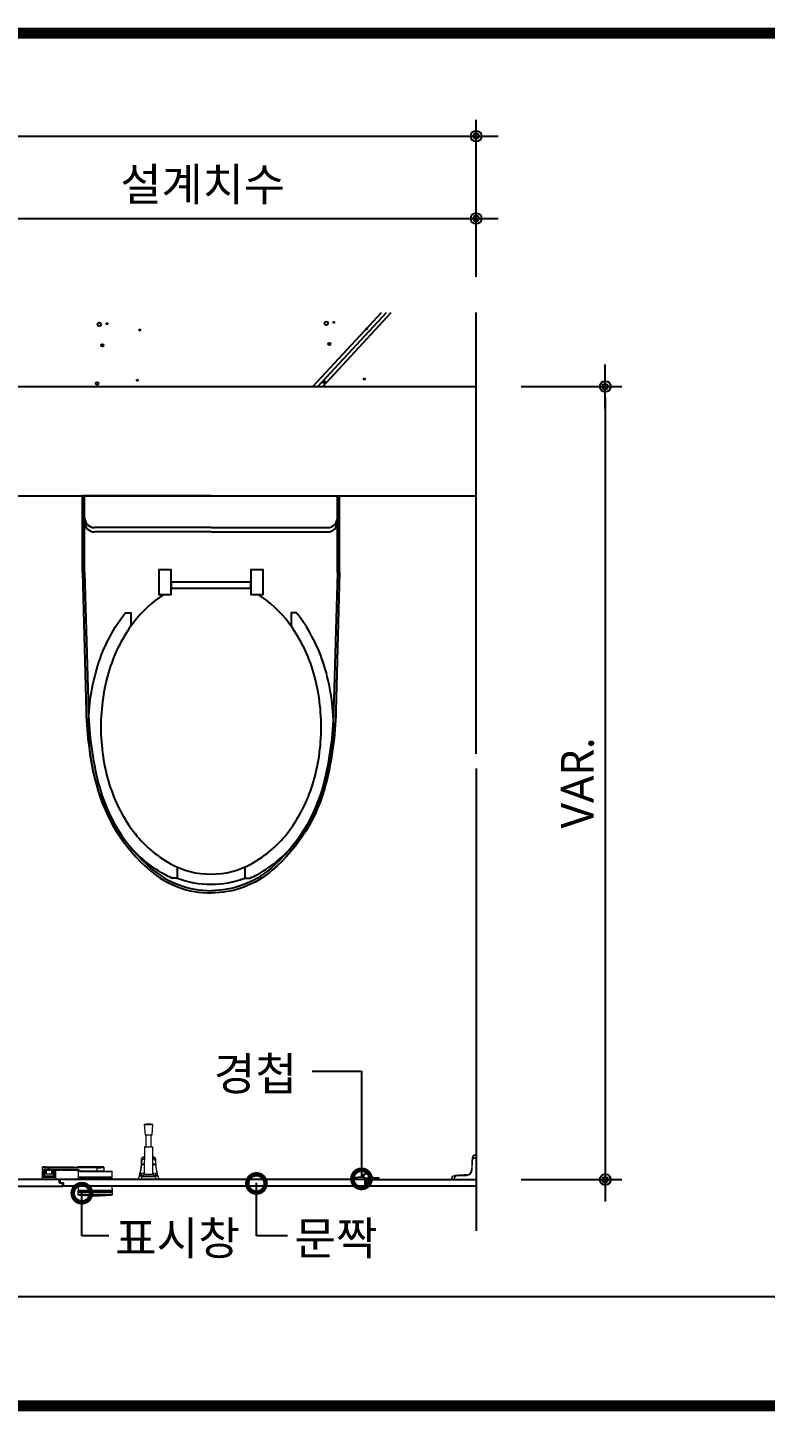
# Model space of a CAD drawing. Extents: x -256 to 8104, y -176 to 5714.
# Drawn here: x 3810 to 4485, y 2764 to 4029 of the extents above; entities that cross this region are included whole.
import ezdxf
from ezdxf.enums import TextEntityAlignment as Align

# ---------------------------------------------------------------- set-up
doc = ezdxf.new("R2010")
doc.units = 0
doc.header["$LTSCALE"] = 30
doc.layers.get('0').update_dxf_attribs({"linetype": 'CONTINUOUS'})
doc.layers.get('DEFPOINTS').update_dxf_attribs({"linetype": 'CONTINUOUS'})
for name, color, linetype in [('0_toilet', 6, 'CONTINUOUS'), ('DIM', 7, 'CONTINUOUS'), ('HAT', 8, 'CONTINUOUS'), ('경첩', 4, 'CONTINUOUS'), ('문자', 3, 'CONTINUOUS'), ('부자재', 4, 'CONTINUOUS'), ('옷걸이', 4, 'CONTINUOUS'), ('잠금쇠(회전형)', 4, 'CONTINUOUS'), ('치수', 1, 'CONTINUOUS'), ('해치', 8, 'CONTINUOUS')]:
    doc.layers.add(name, color=color, linetype=linetype)
doc.styles.add('돋움', font='malgun.ttf')
doc.dimstyles.new('10', dxfattribs={"dimscale": 10, "dimtxt": 3, "dimasz": 1, "dimexe": 1.5, "dimexo": 2, "dimgap": 1, "dimtad": 1, "dimdec": 0, "dimlunit": 6, "dimtxsty": '돋움', "dimblk": 'DIMDOT', "dimcen": -1, "dimdle": 1.5, "dimclrt": 3, "dimazin": 3, "dimtfac": 1, "dimtdec": 0, "dimtix": 1, "dimtmove": 2, "dimatfit": 3, "dimldrblk": 'DIMDOT', "dimarcsym": 0})

# ---------------------------------------------------------------- blocks, each defined once
blk = doc.blocks.new('DIMDOT')
at = {"linetype": 'Continuous'}
blk.add_line((-2, 0), (2, 0), dxfattribs=at)
for radius in [0.5, 0.25]:
    blk.add_circle((0, 0), radius, dxfattribs=at)
blk = doc.blocks.new('*D48')
at = {"layer": 'DEFPOINTS', "color": 0}
for p in [(32638.6, -1475.7), (32638.6, -2200.7), (32735.5, -2200.7)]:
    blk.add_point(p, dxfattribs=at)
at = {"layer": 'DIM', "color": 0, "lineweight": -2, "ltscale": 10}
for p, q in [((32658.6, -1475.7), (32750.5, -1475.7)), ((32735.5, -1485.7), (32735.5, -2190.7)), ((32658.6, -2200.7), (32750.5, -2200.7))]:
    blk.add_line(p, q, dxfattribs=at)
at = {"layer": 'DIM', "color": 0, "lineweight": -2, "xscale": 10, "yscale": 10, "zscale": 10}
for p, rotation in [((32735.5, -1475.7), 90), ((32735.5, -2200.7), 270)]:
    blk.add_blockref('DIMDOT', p, dxfattribs=dict(at, rotation=rotation))
at = {"layer": 'DIM', "color": 3, "insert": (32710.2, -1838.2), "char_height": 30, "attachment_point": 5, "rotation": 90, "style": '돋움'}
blk.add_mtext('VAR.', dxfattribs=at)
blk = doc.blocks.new('_DOTSMALL')
at = {"color": 0, "linetype": 'ByBlock', "const_width": 0.5}
blk.add_lwpolyline([(-0.0625, 0, 1), (0.0625, 0, 1)], format="xyb", close=True, dxfattribs=at)
blk = doc.blocks.new('A$C63EC304E')
at = {"layer": '치수', "color": 1, "xscale": 2.5, "yscale": 2.5, "zscale": 2.5, "rotation": 234.3098741996962}
blk.add_blockref('_DOTSMALL', (0.312, 0.312), dxfattribs=at)
blk = doc.blocks.new('A$C2BC9653E')
at = {"layer": '치수', "xscale": 0.3333333333333333, "yscale": 0.3333333333333333, "zscale": 0.3333333333333333}
blk.add_blockref('A$C63EC304E', (0, 0), dxfattribs=at)
blk = doc.blocks.new('A$C7FC71301')
at = {"layer": '치수', "rotation": 180}
blk.add_blockref('A$C2BC9653E', (0.208, 0.208), dxfattribs=at)
blk = doc.blocks.new('A$C4A20372B')
at = {"layer": '치수'}
blk.add_blockref('A$C7FC71301', (0, 0), dxfattribs=at)
blk = doc.blocks.new('A$C566469F5')
at = {"layer": '치수'}
blk.add_blockref('A$C4A20372B', (0, 0), dxfattribs=at)
blk = doc.blocks.new('A$C7E317CD4')
at = {"layer": '해치', "xscale": 2, "yscale": 2, "zscale": 2}
blk.add_blockref('A$C566469F5', (0, 0), dxfattribs=at)
blk = doc.blocks.new('A$C601D7F27')
at = {"layer": '치수'}
blk.add_blockref('A$C7E317CD4', (0, 0), dxfattribs=at)
blk = doc.blocks.new('A$C38802C08')
at = {"layer": '치수'}
blk.add_blockref('A$C601D7F27', (0, 0), dxfattribs=at)
blk = doc.blocks.new('*D49')
at = {"layer": 'DEFPOINTS', "color": 0}
for p in [(32617.5, -1322.1), (32117.5, -1395.3), (32617.5, -1395.3)]:
    blk.add_point(p, dxfattribs=at)
at = {"layer": 'DIM', "color": 0, "lineweight": -2, "ltscale": 10}
for p, q in [((32117.5, -1375.3), (32117.5, -1307.1)), ((32617.5, -1375.3), (32617.5, -1307.1)), ((32127.5, -1322.1), (32607.5, -1322.1))]:
    blk.add_line(p, q, dxfattribs=at)
at = {"layer": 'DIM', "color": 0, "lineweight": -2, "xscale": 10, "yscale": 10, "zscale": 10, "rotation": 180}
blk.add_blockref('DIMDOT', (32117.5, -1322.1), dxfattribs=at)
at = {"layer": 'DIM', "color": 0, "lineweight": -2, "xscale": 10, "yscale": 10, "zscale": 10}
blk.add_blockref('DIMDOT', (32617.5, -1322.1), dxfattribs=at)
at = {"layer": 'DIM', "color": 3, "insert": (32367.5, -1292.5), "char_height": 30, "attachment_point": 5, "style": '돋움'}
blk.add_mtext('설계치수', dxfattribs=at)
blk = doc.blocks.new('*D50')
at = {"layer": 'DEFPOINTS', "color": 0}
for p in [(32617.5, -1246.8), (31117.5, -1395.3), (32617.5, -1395.3)]:
    blk.add_point(p, dxfattribs=at)
at = {"layer": 'DIM', "color": 0, "lineweight": -2, "ltscale": 10}
for p, q in [((31117.5, -1375.3), (31117.5, -1231.8)), ((32617.5, -1375.3), (32617.5, -1231.8)), ((31127.5, -1246.8), (32607.5, -1246.8))]:
    blk.add_line(p, q, dxfattribs=at)
at = {"layer": 'DIM', "color": 0, "lineweight": -2, "xscale": 10, "yscale": 10, "zscale": 10, "rotation": 180}
blk.add_blockref('DIMDOT', (31117.5, -1246.8), dxfattribs=at)
at = {"layer": 'DIM', "color": 0, "lineweight": -2, "xscale": 10, "yscale": 10, "zscale": 10}
blk.add_blockref('DIMDOT', (32617.5, -1246.8), dxfattribs=at)
at = {"layer": 'DIM', "color": 3, "insert": (31867.5, -1217.2), "char_height": 30, "attachment_point": 5, "style": '돋움'}
blk.add_mtext('설계치수', dxfattribs=at)
blk = doc.blocks.new('A$C10E41893')
at = {"layer": '부자재'}
for p, q in [((6.5, 0), (6.5, 196)), ((123.3, 196), (6.5, 196)), ((123.3, 192.5), (6.5, 192.5)), ((54.8, 0), (54.8, 177.5)), ((61.4, 0), (61.4, 177.5)), ((6.5, 0), (6.5, -196)), ((54.8, 0), (54.8, -177.5)), ((61.4, 0), (61.4, -177.5)), ((123.3, -192.5), (6.5, -192.5)), ((123.3, -196), (6.5, -196))]:
    blk.add_line(p, q, dxfattribs=at)
for points in [[(122.7, 196, -0.012538), (123.3, 196), (334.6, 190.3, -0.055395), (444.7, 175.1, -0.154276), (576.9, 93.3, -0.179504), (611.5, 0, -0.179504)], [(122.8, 192.5, -0.012538), (123.2, 192.5), (334.5, 186.8, -0.055395), (443.8, 171.7, -0.154276), (574.3, 91, -0.179504), (608, 0, -0.179504)], [(572, 51.4), (588.8, 51.4), (588.8, 59.6, 0.021185), (583.3, 70.7, 0.106084), (528.4, 133.7, 0.085733), (452.6, 172.4, 0.075373), (358.7, 186.6, 0.075373), (264.8, 172.4, 0.085733), (189, 133.7, 0.007337), (184.4, 130.1), (184.4, 122), (204.7, 122)], [(156.7, -72, 0.089162), (200.2, -118.7, 0.085733), (270.3, -154.5, 0.075373), (358.7, -167.9, 0.075373), (447.1, -154.5, 0.085733), (517.2, -118.7, 0.106084), (567, -61.6, 0.126931), (582.8, 0, 0.126931), (567, 61.6, 0.106084), (517.2, 118.7, 0.085733), (447.1, 154.5, 0.075373), (358.7, 167.9, 0.075373), (270.3, 154.5, 0.085733), (200.2, 118.7, 0.089162), (156.7, 72)], [(588.8, -51.4, 0.090214), (598.2, 0, 0.090214), (588.8, 51.4, 0.106084)], [(122.7, -196, 0.012538), (123.3, -196), (334.6, -190.3, 0.055395), (444.7, -175.1, 0.154276), (576.9, -93.3, 0.179504), (611.5, 0, 0.179504)], [(122.8, -192.5, 0.012538), (123.2, -192.5), (334.5, -186.8, 0.055395), (443.8, -171.7, 0.154276), (574.3, -91, 0.179504), (608, 0, 0.179504)], [(572, -51.4), (588.8, -51.4), (588.8, -59.6, -0.021185), (583.3, -70.7, -0.106084), (528.4, -133.7, -0.085733), (452.6, -172.4, -0.075373), (358.7, -186.6, -0.075373), (264.8, -172.4, -0.085733), (189, -133.7, -0.007337), (184.4, -130.1), (184.4, -122), (204.7, -122)]]:
    blk.add_lwpolyline(points, format="xyb", dxfattribs=at)
blk.add_lwpolyline([(138, -60.8), (119.3, -60.8), (119.3, -79.5), (156.7, -79.5), (156.7, -60.8), (138, -60.8), (147.3, -60.8), (147.3, 60.8), (138, 60.8), (156.7, 60.8), (156.7, 79.5), (119.3, 79.5), (119.3, 60.8), (138, 60.8), (138, -60.8), (119.3, -60.8)], dxfattribs=at)
for centre, start, end in [((39.8, 177.5), 0, 90), ((46.4, 177.5), 0, 90), ((39.8, -177.5), 270, 0), ((46.4, -177.5), 270, 0)]:
    blk.add_arc(centre, 15, start, end, dxfattribs=at)
blk = doc.blocks.new('STS_02', base_point=(28397.3, -5176.8))
for p, q in [((32617.5, -1811.6), (32617.5, -1408)), ((31117.5, -1475.7), (32617.5, -1475.7)), ((31117.5, -1575.7), (32617.5, -1575.7)), ((32617.5, -1824.9), (32617.5, -2247.4))]:
    blk.add_line(p, q)
at = {"color": 8}
for p, q in [((30881.5, -2307.5), (32844.1, -2307.5)), ((32844.1, -2307.5), (34229.3, -2307.5))]:
    blk.add_line(p, q, dxfattribs=at)
at = {"color": 8, "const_width": 10}
for points in [[(30881.5, -1152.6), (34229.3, -1152.6)], [(28444.7, -2407.5), (34229.3, -2407.5)]]:
    blk.add_lwpolyline(points, dxfattribs=at)
at = {"layer": '0_toilet'}
for p, q in [((32236.5, -2200.7), (32007.5, -2200.7)), ((32236.5, -2203.7), (32236.5, -2200.7)), ((32516.1, -2200.7), (32237.3, -2200.7)), ((32237.3, -2203.7), (32237.3, -2200.7)), ((32516.1, -2206.7), (32516.1, -2200.7)), ((32517.6, -2200.7), (32617.5, -2200.7)), ((32517.6, -2206.7), (32517.6, -2200.7)), ((32007.5, -2206.7), (32239.5, -2206.7)), ((32236.5, -2203.7), (32240.3, -2203.7)), ((32239.5, -2206.7), (32239.5, -2203.7)), ((32240.3, -2206.7), (32240.3, -2203.7)), ((32516.1, -2206.7), (32240.3, -2206.7)), ((32617.5, -2206.7), (32517.6, -2206.7))]:
    blk.add_line(p, q, dxfattribs=at)
at = {"layer": '경첩', "color": 4, "linetype": 'Continuous', "lineweight": 15}
for p, q in [((32613.5, -2186.3), (32613.4, -2189.1)), ((32613.9, -2183), (32613.5, -2191.9)), ((32613.6, -2185.3), (32613.5, -2185.9)), ((32613.5, -2185.9), (32613.8, -2186.2)), ((32613.5, -2186.3), (32613.8, -2186.5)), ((32613.8, -2181.5), (32613.6, -2184.2)), ((32613.6, -2184.2), (32613.9, -2184.5)), ((32613.6, -2184.9), (32613.8, -2185.2)), ((32613.6, -2185.3), (32613.8, -2185.5)), ((32613.8, -2181.5), (32614, -2181.8)), ((32613.8, -2191.9), (32614.2, -2183)), ((32614.1, -2180.5), (32613.9, -2183)), ((32613.9, -2180.9), (32614, -2181.1)), ((32614.2, -2181.9), (32614.3, -2180.5)), ((32616.3, -2180.7), (32616.3, -2180.6)), ((32616.3, -2180.6), (32617.5, -2180.6)), ((32616.3, -2180.7), (32616.3, -2181)), ((32617.5, -2180.7), (32616.3, -2180.7)), ((32616.3, -2181), (32617.5, -2181)), ((32616.4, -2178.5), (32616.4, -2178.2)), ((32617.5, -2178.2), (32616.4, -2178.2)), ((32616.4, -2178.5), (32617.5, -2178.5)), ((32617.5, -2178.5), (32617.5, -2178.2)), ((32617.5, -2180.6), (32617.5, -2178.5)), ((32617.5, -2181), (32617.5, -2180.7)), ((32617.5, -2181), (32617.5, -2199.2)), ((32595.3, -2199.6), (32595, -2199.6)), ((32595, -2199.6), (32595, -2200.7)), ((32595, -2200.7), (32595.3, -2200.7)), ((32595.3, -2200.7), (32595.3, -2199.6)), ((32595.3, -2200.7), (32597.4, -2200.7)), ((32599.8, -2197.1), (32597.3, -2197.2)), ((32597.3, -2197.5), (32598.7, -2197.4)), ((32597.4, -2200.7), (32597.4, -2199.5)), ((32597.4, -2199.5), (32597.5, -2199.5)), ((32597.5, -2199.5), (32597.8, -2199.5)), ((32597.5, -2199.5), (32597.5, -2200.7)), ((32597.5, -2200.7), (32597.8, -2200.7)), ((32597.8, -2197), (32597.9, -2196.9)), ((32597.8, -2197), (32597.9, -2197.2)), ((32597.8, -2200.7), (32597.8, -2199.5)), ((32616, -2200.7), (32597.8, -2200.7)), ((32601.1, -2196.8), (32597.9, -2196.9)), ((32608.8, -2196.7), (32599.8, -2197.1)), ((32599.8, -2197.4), (32608.8, -2196.9)), ((32601.1, -2196.8), (32601.3, -2197)), ((32601.7, -2196.8), (32602, -2197)), ((32602.1, -2196.7), (32602.3, -2197)), ((32605.5, -2196.6), (32602.8, -2196.7)), ((32602.8, -2196.7), (32603, -2197)), ((32605.5, -2196.6), (32605.7, -2196.8)), ((32606.1, -2196.6), (32606.4, -2196.8)), ((32606.5, -2196.5), (32606.7, -2196.8)), ((32608.5, -2196.4), (32607.1, -2196.5)), ((32607.1, -2196.5), (32607.4, -2196.7)), ((32608.5, -2196.4), (32608.7, -2196.7)), ((32608.7, -2196.4), (32608.5, -2196.4)), ((32609.7, -2196.3), (32609.9, -2196.5)), ((32610.3, -2196.1), (32610.5, -2196.3)), ((32610.5, -2196), (32610.7, -2196.2)), ((32611, -2195.7), (32611.2, -2195.9)), ((32611.2, -2195.6), (32611.4, -2195.8)), ((32612.3, -2194.6), (32612.5, -2194.8)), ((32612.4, -2194.4), (32612.6, -2194.6)), ((32612.7, -2193.9), (32612.9, -2194.1)), ((32612.8, -2193.7), (32613, -2193.9)), ((32613, -2193.3), (32613.2, -2193.5)), ((32613.3, -2193), (32613.1, -2192.8)), ((32613.1, -2192.8), (32613.3, -2193)), ((32613.2, -2192.2), (32613.5, -2192.4)), ((32613.2, -2192.4), (32613.4, -2192.6)), ((32613.4, -2189.8), (32613.3, -2190.7)), ((32613.3, -2190.7), (32613.6, -2191)), ((32613.3, -2190.7), (32613.3, -2190.8)), ((32613.3, -2190.8), (32613.6, -2191.1)), ((32613.3, -2190.8), (32613.3, -2191.2)), ((32613.3, -2191.2), (32613.5, -2191.4)), ((32613.3, -2191.2), (32613.3, -2191.3)), ((32613.3, -2191.3), (32613.5, -2191.5)), ((32613.3, -2191.3), (32613.3, -2191.9)), ((32613.4, -2189.1), (32613.6, -2189.4)), ((32613.4, -2189.1), (32613.6, -2189.4)), ((32613.4, -2189.1), (32613.4, -2189.6)), ((32613.4, -2189.6), (32613.6, -2189.8)), ((32613.4, -2189.8), (32613.6, -2190))]:
    blk.add_line(p, q, dxfattribs=at)
at = {"layer": '경첩', "color": 4, "linetype": 'Continuous', "lineweight": 15, "flags": 128}
for points in [[(32613.6, -2184.2), (32613.6, -2184.4), (32613.6, -2184.5), (32613.6, -2184.6), (32613.6, -2184.7), (32613.6, -2184.8), (32613.6, -2184.9), (32613.6, -2184.9), (32613.6, -2184.9)], [(32613.8, -2181), (32613.8, -2181), (32613.8, -2181), (32613.8, -2181), (32613.8, -2181), (32613.8, -2181), (32613.9, -2181), (32613.9, -2180.9), (32613.9, -2180.9)], [(32613.8, -2181), (32613.8, -2181.1), (32613.8, -2181.3), (32613.8, -2181.4), (32613.8, -2181.5)], [(32613.9, -2183), (32613.9, -2183), (32614, -2183), (32614, -2183), (32614, -2183), (32614, -2183), (32614.1, -2183), (32614.1, -2183), (32614.2, -2183)], [(32614.3, -2180.5), (32614.3, -2180.5), (32614.2, -2180.5), (32614.2, -2180.5), (32614.1, -2180.5), (32614.1, -2180.5), (32614.1, -2180.5), (32614.1, -2180.5), (32614.1, -2180.5)], [(32597.3, -2197.5), (32597.3, -2197.4), (32597.3, -2197.4), (32597.3, -2197.3), (32597.3, -2197.3), (32597.3, -2197.3), (32597.3, -2197.2), (32597.3, -2197.2), (32597.3, -2197.2)], [(32599.8, -2197.1), (32599.8, -2197.1), (32599.8, -2197.1), (32599.8, -2197.2), (32599.8, -2197.2), (32599.8, -2197.2), (32599.8, -2197.3), (32599.8, -2197.3), (32599.8, -2197.4)], [(32601.7, -2196.8), (32601.7, -2196.8), (32601.7, -2196.8), (32601.6, -2196.8), (32601.5, -2196.8), (32601.4, -2196.8), (32601.3, -2196.8), (32601.2, -2196.8), (32601.1, -2196.8)], [(32602.8, -2196.7), (32602.6, -2196.7), (32602.5, -2196.7), (32602.4, -2196.7), (32602.3, -2196.7), (32602.2, -2196.7), (32602.2, -2196.7), (32602.1, -2196.7), (32602.1, -2196.7), (32602.1, -2196.7)], [(32606.1, -2196.6), (32606.1, -2196.6), (32606.1, -2196.6), (32606, -2196.6), (32605.9, -2196.6), (32605.8, -2196.6), (32605.7, -2196.6), (32605.6, -2196.6), (32605.5, -2196.6)], [(32607.1, -2196.5), (32607, -2196.5), (32606.9, -2196.5), (32606.8, -2196.5), (32606.7, -2196.5), (32606.6, -2196.5), (32606.5, -2196.5), (32606.5, -2196.5), (32606.5, -2196.5)], [(32608.8, -2196.7), (32608.8, -2196.7), (32608.8, -2196.7), (32608.8, -2196.7), (32608.8, -2196.8), (32608.8, -2196.8), (32608.8, -2196.8), (32608.8, -2196.9), (32608.8, -2196.9)], [(32613.1, -2192.8), (32613.1, -2192.8), (32613.1, -2192.8)], [(32613.2, -2192.2), (32613.2, -2192.3), (32613.2, -2192.4)], [(32613.4, -2189.1), (32613.4, -2189.1), (32613.4, -2189.1)], [(32613.4, -2189.6), (32613.4, -2189.6), (32613.4, -2189.7), (32613.4, -2189.8)], [(32613.5, -2191.9), (32613.5, -2191.9), (32613.5, -2191.9), (32613.6, -2191.9), (32613.6, -2191.9), (32613.6, -2191.9), (32613.7, -2191.9), (32613.7, -2191.9), (32613.8, -2191.9)]]:
    blk.add_lwpolyline(points, dxfattribs=at)
at = {"layer": '경첩', "color": 4, "linetype": 'Continuous', "lineweight": 15}
for centre, radius, start, end in [((32616.3, -2183.1), 2.35, 90, 177.3017), ((32616.4, -2180.6), 2.35, 90, 177.3017), ((32616.3, -2183.1), 2.1, 90, 177.3017), ((32616.4, -2180.6), 2.1, 90, 177.3017), ((32597.4, -2199.6), 2.35, 92.6983, 180), ((32597.4, -2199.6), 2.1, 92.6983, 180), ((32599.9, -2199.5), 2.35, 92.6983, 180), ((32599.9, -2199.5), 2.1, 92.6983, 180), ((32608.5, -2191.7), 4.75, 272.6983, 285), ((32608.5, -2191.7), 5.25, 272.6983, 357.3017), ((32608.5, -2191.7), 5, 272.6983, 357.3017), ((32608.5, -2191.7), 4.75, 284.9998, 291.7506), ((32608.5, -2191.7), 4.75, 294.9948, 301.2998), ((32608.5, -2191.7), 4.75, 301.2991, 304.3858), ((32608.5, -2191.7), 4.75, 304.3849, 322.5608), ((32608.5, -2191.7), 4.75, 322.5612, 325.6145), ((32608.5, -2191.7), 4.75, 325.6151, 331.8264), ((32608.5, -2191.7), 4.75, 335.0052, 340.234), ((32608.5, -2191.7), 4.75, 340.234, 346.7569), ((32608.5, -2191.7), 4.75, 346.8377, 351.3944), ((32608.5, -2191.7), 4.75, 354.0912, 357.3017), ((32616, -2199.2), 1.5, 270, 0)]:
    blk.add_arc(centre, radius, start, end, dxfattribs=at)
at = {"layer": '부자재'}
for p, q in [((32505.5, -2199.8), (32505.5, -2200.7)), ((32516.1, -2200.7), (32505.5, -2200.7)), ((32513.2, -2198.6), (32506, -2199.1)), ((32506.7, -2199.6), (32506.7, -2200.7)), ((32516.9, -2200.2), (32516.9, -2201)), ((32517.2, -2200.2), (32517.2, -2201)), ((32517.6, -2200.7), (32528.6, -2200.7)), ((32517.6, -2200.7), (32517.6, -2200.7)), ((32519.9, -2198.5), (32528.1, -2199.1)), ((32527.4, -2199.6), (32527.4, -2200.7)), ((32528.6, -2199.8), (32528.6, -2200.7)), ((32517.2, -2201), (32516.9, -2201))]:
    blk.add_line(p, q, dxfattribs=at)
at = {"layer": '부자재', "color": 1}
blk.add_circle((32517, -2197.5), 2.34, dxfattribs=at)
at = {"layer": '부자재'}
for centre, radius, start, end in [((32506.1, -2199.8), 0.7, 101.7765, 181.6712), ((32507.6, -2199.9), 0.884, 113.4077, 164.5497), ((32513.1, -2197.3), 1.29, 272.9231, 352.4724), ((32517, -2197.5), 2.62, 270, 180), ((32517.4, -2201.7), 1.65, 102.5267, 141.5475), ((32516.7, -2201.7), 1.65, 43.1003, 77.4733), ((32517.1, -2197.9), 2.86, 280.084, 345.9792), ((32520.9, -2197.3), 1.29, 187.5276, 267.0769), ((32526.5, -2199.9), 0.884, 15.4503, 67.3004), ((32527.9, -2199.8), 0.7, 358.3288, 78.2235)]:
    blk.add_arc(centre, radius, start, end, dxfattribs=at)
at = {"layer": '옷걸이', "lineweight": 15}
for p, q in [((32314, -2150.4), (32314.8, -2159.9)), ((32314, -2150.4), (32322, -2150.4)), ((32314.8, -2159.9), (32321.3, -2159.9)), ((32315.5, -2159.9), (32315.5, -2170.7)), ((32320.5, -2170.7), (32320.5, -2159.9)), ((32321.3, -2159.9), (32322, -2150.4)), ((32314.3, -2171), (32314.1, -2196.2)), ((32321.8, -2171), (32314.3, -2171)), ((32314.5, -2170.7), (32318, -2170.7)), ((32318, -2170.7), (32321.5, -2170.7)), ((32322, -2196.2), (32321.8, -2171)), ((32314.1, -2187.2), (32311.7, -2187.2)), ((32311.8, -2186.4), (32314.2, -2186.4)), ((32314.2, -2180.1), (32314.1, -2180.1)), ((32314.1, -2180.1), (32314.1, -2180.2)), ((32314.2, -2180.2), (32314.1, -2180.2)), ((32314.1, -2181.7), (32314.1, -2182.1)), ((32314.1, -2181.7), (32314.2, -2181.7)), ((32314.2, -2182.1), (32314.1, -2182.1)), ((32322, -2180.1), (32321.9, -2180.1)), ((32322, -2180.2), (32321.9, -2180.2)), ((32321.9, -2181.7), (32322, -2181.7)), ((32322, -2182.1), (32321.9, -2182.1)), ((32321.9, -2186.4), (32324.3, -2186.4)), ((32324.4, -2187.2), (32321.9, -2187.2)), ((32322, -2180.1), (32322, -2180.2)), ((32322, -2181.7), (32322, -2182.1)), ((32308.5, -2200.7), (32309.4, -2198.1)), ((32310.9, -2200.7), (32308.5, -2200.7)), ((32309.4, -2198.1), (32309.4, -2198.1)), ((32309.4, -2198.1), (32309.4, -2198.1)), ((32311.8, -2195.3), (32310.3, -2195.3)), ((32311.8, -2195.3), (32310.3, -2195.3)), ((32310.4, -2197.3), (32310.3, -2197.4)), ((32310.3, -2197.5), (32310.3, -2197.5)), ((32325.7, -2197.5), (32310.3, -2197.5)), ((32311.8, -2198.2), (32310.9, -2200.7)), ((32325.2, -2200.7), (32310.9, -2200.7)), ((32311.7, -2195.9), (32311.8, -2195.3)), ((32311.8, -2198.2), (32311.8, -2197.5)), ((32311.8, -2197.5), (32324.3, -2197.5)), ((32324.3, -2198.2), (32311.8, -2198.2)), ((32322.8, -2196.2), (32313.3, -2196.2)), ((32325.7, -2195.3), (32324.3, -2195.3)), ((32324.3, -2195.3), (32324.4, -2195.8)), ((32325.7, -2195.3), (32324.3, -2195.3)), ((32324.3, -2198.2), (32324.3, -2197.5)), ((32325.2, -2200.7), (32324.3, -2198.2)), ((32327.5, -2200.7), (32325.2, -2200.7)), ((32325.8, -2197.4), (32325.7, -2197.3)), ((32325.7, -2197.5), (32325.7, -2197.5)), ((32325.9, -2197.4), (32325.8, -2197.4)), ((32326.7, -2198.1), (32327.5, -2200.7)), ((32326.7, -2198.1), (32326.7, -2198.1)), ((32326.7, -2198.1), (32326.7, -2198.1))]:
    blk.add_line(p, q, dxfattribs=at)
at = {"layer": '옷걸이', "lineweight": 15, "flags": 128}
for points in [[(32311.5, -2187.2), (32311.5, -2187.2), (32311.5, -2187.2), (32311.5, -2187.2), (32311.5, -2187.2), (32311.6, -2187.2), (32311.6, -2187.2), (32311.7, -2187.2), (32311.7, -2187.2)], [(32314.1, -2180.1), (32314.1, -2180.1), (32313.7, -2180.1), (32313.4, -2180.1), (32313.1, -2180.2), (32312.8, -2180.3), (32312.5, -2180.5), (32312.3, -2180.6), (32312.1, -2180.8), (32311.9, -2181), (32311.7, -2181.2), (32311.7, -2181.5), (32311.6, -2181.7), (32311.6, -2181.7)], [(32314.1, -2180.2), (32313.7, -2180.2), (32313.3, -2180.3), (32312.9, -2180.4), (32312.5, -2180.5), (32312.2, -2180.7), (32312, -2180.9), (32311.8, -2181.2), (32311.7, -2181.4), (32311.6, -2181.7), (32311.6, -2181.8)], [(32311.6, -2183.3), (32311.7, -2183), (32311.8, -2182.8), (32311.9, -2182.5), (32312.2, -2182.3), (32312.5, -2182.1), (32312.8, -2181.9), (32313.2, -2181.8), (32313.6, -2181.7), (32314.1, -2181.7)], [(32314.1, -2182.1), (32313.6, -2182.1), (32313.3, -2182.2), (32312.9, -2182.3), (32312.6, -2182.4), (32312.4, -2182.6), (32312.2, -2182.8), (32312, -2183), (32311.9, -2183.3), (32311.9, -2183.5)], [(32324.5, -2181.8), (32324.5, -2181.8), (32324.4, -2181.6), (32324.4, -2181.3), (32324.3, -2181.1), (32324.1, -2180.9), (32323.9, -2180.7), (32323.7, -2180.6), (32323.5, -2180.4), (32323.2, -2180.3), (32322.9, -2180.2), (32322.6, -2180.1), (32322.2, -2180.1), (32322, -2180.1)], [(32324.5, -2181.8), (32324.4, -2181.5), (32324.3, -2181.3), (32324.2, -2181), (32323.9, -2180.8), (32323.7, -2180.6), (32323.3, -2180.4), (32323, -2180.3), (32322.6, -2180.2), (32322.1, -2180.2), (32322, -2180.2)], [(32322, -2181.7), (32322.4, -2181.7), (32322.8, -2181.8), (32323.2, -2181.9), (32323.5, -2182.1), (32323.8, -2182.2), (32324.1, -2182.5), (32324.3, -2182.7), (32324.4, -2183), (32324.5, -2183.3)], [(32324.2, -2183.5), (32324.2, -2183.2), (32324, -2183), (32323.9, -2182.7), (32323.6, -2182.5), (32323.4, -2182.4), (32323, -2182.2), (32322.7, -2182.1), (32322.3, -2182.1), (32322, -2182.1)], [(32324.6, -2187.2), (32324.6, -2187.2), (32324.6, -2187.2), (32324.6, -2187.2), (32324.6, -2187.2), (32324.5, -2187.2), (32324.5, -2187.2), (32324.4, -2187.2), (32324.4, -2187.2)], [(32310.1, -2195.5), (32310.1, -2195.5), (32310.1, -2195.5)], [(32310.3, -2197.4), (32310.2, -2197.4), (32310.2, -2197.4)], [(32310.3, -2195.3), (32310.3, -2195.3), (32310.3, -2195.3)], [(32310.4, -2197.3), (32310.3, -2197.4), (32310.3, -2197.5)], [(32310.3, -2197.4), (32310.3, -2197.4), (32310.4, -2197.3)], [(32312.5, -2197.4), (32312.1, -2197.4), (32311.9, -2197.4), (32311.8, -2197.3), (32311.9, -2197.3), (32312.2, -2197.3), (32312.3, -2197.3)], [(32314.1, -2194.9), (32313.5, -2194.9), (32312.2, -2195)], [(32323.9, -2195), (32322.3, -2194.9), (32322, -2194.9)], [(32323.8, -2197.3), (32324.1, -2197.3), (32324.2, -2197.3), (32324.3, -2197.4), (32324.1, -2197.4), (32323.8, -2197.4), (32323.3, -2197.4)], [(32325.7, -2197.5), (32325.7, -2197.4), (32325.7, -2197.3)], [(32325.8, -2197.4), (32325.8, -2197.4), (32325.7, -2197.3)]]:
    blk.add_lwpolyline(points, dxfattribs=at)
at = {"layer": '옷걸이', "lineweight": 15}
for centre, radius, start, end in [((32318, -2160.7), 11, 68.7607, 111.2393), ((32314.5, -2171), 0.25, 90, 179.5), ((32321.5, -2171), 0.25, 0.5, 90), ((32258.9, -2182.9), 52.8, 346.2317, 355.4136), ((32258.9, -2182.9), 53, 346.5097, 355.4136), ((32258.9, -2182.9), 52.8, 356.4511, 359.6096), ((32311.8, -2186.2), 0.23, 185.4574, 275.1888), ((32258.9, -2182.9), 52.8, 355.4136, 356.451), ((32258.9, -2182.9), 52.8, 359.6096, 1.2369), ((32311.8, -2183.3), 0.227, 188.2087, 276.392), ((32277.8, -2183.8), 34.1, 354.2736, 355.5668), ((32258.9, -2183.1), 53, 356.4511, 359.6096), ((32258.9, -2181.3), 55.3, 359.6189, 1.2073), ((32377.2, -2181.3), 55.3, 178.7927, 180.3811), ((32324.2, -2183.3), 0.227, 263.608, 351.7913), ((32377.2, -2183.1), 53, 180.3904, 183.5489), ((32324.3, -2186.2), 0.23, 264.8112, 354.5426), ((32358.3, -2183.8), 34.1, 184.4333, 185.7264), ((32377.2, -2182.9), 53, 184.5864, 193.4903), ((32377.2, -2182.9), 52.8, 178.7631, 180.3904), ((32377.2, -2182.9), 52.8, 180.3904, 183.5489), ((32377.2, -2182.9), 52.8, 183.5489, 184.5865), ((32377.2, -2182.9), 52.8, 184.5864, 193.7683), ((32260.1, -2183.3), 51.5, 343.2376, 346.2577), ((32310.5, -2198.5), 1.17, 101.397, 160.6752), ((32310.3, -2198.5), 1, 89.9937, 161.8081), ((32260.5, -2183.1), 51.3, 343.5226, 346.2377), ((32310.3, -2195.6), 0.25, 90.2728, 166.2395), ((32310.3, -2195.6), 0.247, 89.2585, 165.9158), ((32309.9, -2195.6), 1.81, 282.0607, 352.5143), ((32309.8, -2195.2), 2.24, 284.8265, 3.5932), ((32312.1, -2195.4), 0.376, 79.9393, 150.5456), ((32312, -2195.3), 0.248, 89.5881, 179.723), ((32312.2, -2195.3), 0.307, 84.7786, 118.9817), ((32311.9, -2195.9), 1.43, 284.1057, 346.9245), ((32318.2, -1796.3), 401.1, 269.1968, 270.7316), ((32324.2, -2195.9), 1.44, 193.1186, 255.9655), ((32323.9, -2195.4), 0.4, 32.0092, 97.8083), ((32323.9, -2195.3), 0.271, 58.6344, 97.6053), ((32326.3, -2195.2), 2.24, 176.3909, 255.1894), ((32324, -2195.3), 0.248, 0.277, 90.4119), ((32326.1, -2195.6), 1.8, 186.7864, 258.2605), ((32325.7, -2195.6), 0.25, 13.7617, 89.4531), ((32325.7, -2195.6), 0.247, 14.0842, 90.7415), ((32375.4, -2183.2), 51.2, 193.7584, 196.469), ((32325.7, -2198.5), 1, 18.1919, 90.0063), ((32325.6, -2198.5), 1.16, 19.2937, 79.3942), ((32376.2, -2183.2), 51.7, 193.7493, 196.7564)]:
    blk.add_arc(centre, radius, start, end, dxfattribs=at)
at = {"layer": '잠금쇠(회전형)', "linetype": 'Continuous', "lineweight": 15}
for p, q in [((32220.8, -2189.6), (32220.8, -2192.1)), ((32220.8, -2192.1), (32224, -2192.1)), ((32220.8, -2193.7), (32220.8, -2200.7)), ((32221.2, -2193.7), (32220.8, -2193.7)), ((32220.8, -2200.7), (32233.3, -2200.7)), ((32221.2, -2198.7), (32221.2, -2193.7)), ((32221.2, -2193.7), (32221.6, -2193.7)), ((32232.9, -2198.7), (32221.2, -2198.7)), ((32223.1, -2189.1), (32221.3, -2189.1)), ((32221.3, -2193.2), (32221.6, -2193.2)), ((32221.6, -2193.7), (32221.6, -2193.2)), ((32221.6, -2193.2), (32223.5, -2193.2)), ((32221.6, -2193.7), (32221.6, -2198.3)), ((32223.5, -2193.7), (32221.6, -2193.7)), ((32221.6, -2198.3), (32221.8, -2198.2)), ((32221.8, -2194.2), (32223.5, -2194.2)), ((32221.8, -2198.2), (32221.8, -2194.2)), ((32222.3, -2194.7), (32221.8, -2194.2)), ((32221.8, -2198.2), (32221.8, -2198.2)), ((32221.8, -2198.2), (32232.2, -2198.2)), ((32222.3, -2194.7), (32222.3, -2198.2)), ((32223.5, -2194.7), (32222.3, -2194.7)), ((32222.8, -2195.7), (32222.8, -2197.2)), ((32229.9, -2195.7), (32222.8, -2195.7)), ((32222.8, -2197.2), (32229.9, -2197.2)), ((32223, -2195.5), (32229.7, -2195.5)), ((32229.7, -2197.5), (32223, -2197.5)), ((32223.5, -2193.7), (32223.5, -2193.2)), ((32223.5, -2193.2), (32224.5, -2193.2)), ((32223.5, -2194.2), (32223.5, -2193.7)), ((32224, -2193.7), (32223.5, -2193.7)), ((32223.5, -2194.2), (32223.5, -2194.7)), ((32223.5, -2194.2), (32224, -2194.2)), ((32224.5, -2194.7), (32223.5, -2194.7)), ((32224, -2192.1), (32224, -2192.1)), ((32224, -2193.7), (32224, -2194.2)), ((32224.5, -2193.7), (32224, -2193.7)), ((32224, -2194.2), (32224.5, -2194.2)), ((32224.5, -2192.6), (32224.5, -2195.5)), ((32249.5, -2189.3), (32227, -2189.3)), ((32249.5, -2189.3), (32227, -2189.3)), ((32227, -2189.3), (32227, -2189.3)), ((32227, -2189.5), (32271, -2189.5)), ((32227, -2190), (32227, -2189.5)), ((32227, -2190), (32227, -2191.6)), ((32271, -2190), (32227, -2190)), ((32253.5, -2191.6), (32227, -2191.6)), ((32229.5, -2195.5), (32229.5, -2192.6)), ((32229.5, -2193.2), (32230.5, -2193.2)), ((32230, -2193.7), (32229.5, -2193.7)), ((32229.5, -2194.2), (32230, -2194.2)), ((32230.5, -2194.7), (32229.5, -2194.7)), ((32229.7, -2195.5), (32231, -2195.5)), ((32231, -2197.5), (32229.7, -2197.5)), ((32231.3, -2195.7), (32229.9, -2195.7)), ((32229.9, -2197.2), (32231.3, -2197.2)), ((32230, -2192.1), (32237.3, -2192.1)), ((32230.5, -2193.7), (32230, -2193.7)), ((32230, -2194.2), (32230, -2193.7)), ((32230, -2194.2), (32230.5, -2194.2)), ((32230.5, -2193.2), (32230.5, -2193.7)), ((32230.5, -2193.2), (32232.4, -2193.2)), ((32232.4, -2193.7), (32230.5, -2193.7)), ((32230.5, -2193.7), (32230.5, -2194.2)), ((32230.5, -2194.2), (32232.3, -2194.2)), ((32230.5, -2194.2), (32230.5, -2194.7)), ((32231.8, -2194.7), (32230.5, -2194.7)), ((32231.3, -2197.2), (32231.3, -2195.7)), ((32232.3, -2194.2), (32231.8, -2194.7)), ((32231.8, -2198.2), (32231.8, -2194.7)), ((32232.2, -2198.2), (32232.3, -2198.2)), ((32232.3, -2194.2), (32232.3, -2198.2)), ((32232.3, -2198.2), (32232.4, -2198.3)), ((32232.4, -2193.2), (32232.4, -2193.7)), ((32232.4, -2193.2), (32232.8, -2193.2)), ((32232.4, -2198.3), (32232.4, -2193.7)), ((32232.4, -2193.7), (32232.9, -2193.7)), ((32232.9, -2193.7), (32232.9, -2198.7)), ((32233.3, -2193.7), (32232.9, -2193.7)), ((32233.3, -2200.7), (32233.3, -2193.7)), ((32239.3, -2192.1), (32252.2, -2192.1)), ((32249.5, -2189.3), (32249.5, -2189.3)), ((32252.2, -2192.1), (32252.2, -2192.1)), ((32276.8, -2189.1), (32253.4, -2189.1)), ((32253.8, -2193.7), (32253.8, -2198.6)), ((32284.8, -2198.6), (32253.8, -2198.6)), ((32253.8, -2198.7), (32253.8, -2200.5)), ((32253.8, -2198.7), (32284.8, -2198.7)), ((32253.8, -2200.5), (32284.8, -2200.5)), ((32284.5, -2200.7), (32254, -2200.7)), ((32255.1, -2193.1), (32255.1, -2192.9)), ((32284.8, -2193.6), (32255.2, -2193.6)), ((32255.9, -2193.1), (32255.9, -2192.6)), ((32255.9, -2192.6), (32271, -2192.6)), ((32255.9, -2193.1), (32284.3, -2193.1)), ((32261.5, -2198.6), (32261.5, -2198.7)), ((32271, -2189.5), (32271, -2190)), ((32271, -2192.6), (32271, -2190)), ((32271, -2193.1), (32271, -2192.6)), ((32271, -2192.6), (32277.3, -2192.6)), ((32277, -2198.7), (32277, -2198.6)), ((32277.3, -2192.6), (32277.3, -2189.6)), ((32281.7, -2198.7), (32281.7, -2198.6)), ((32283.7, -2198.7), (32283.7, -2198.6)), ((32283.8, -2198.7), (32283.8, -2198.6)), ((32284.8, -2198.6), (32284.8, -2193.6)), ((32284.8, -2200.5), (32284.8, -2198.7)), ((32253.5, -2210.7), (32253.5, -2211.7)), ((32285, -2210.7), (32253.5, -2210.7)), ((32285, -2211.7), (32253.5, -2211.7)), ((32253.5, -2212.7), (32253.5, -2214.3)), ((32285, -2212.7), (32253.5, -2212.7)), ((32284.5, -2212.2), (32254, -2212.2)), ((32284.5, -2212.2), (32254, -2212.2)), ((32284.3, -2206.8), (32254.2, -2206.8)), ((32254.4, -2206.7), (32269.3, -2206.7)), ((32269.3, -2206.7), (32284.2, -2206.7)), ((32285, -2211.7), (32285, -2210.7)), ((32285, -2214.3), (32285, -2212.7)), ((32253.5, -2214.3), (32269.3, -2214.3)), ((32269.3, -2214.8), (32254, -2214.8)), ((32257.1, -2215), (32281.4, -2215)), ((32257.1, -2215), (32269.3, -2215)), ((32281.1, -2215), (32257.4, -2215)), ((32263.6, -2215.2), (32263.7, -2215.2)), ((32263.7, -2215.2), (32274.9, -2215.2)), ((32266.6, -2215.3), (32266.6, -2215.2)), ((32267.1, -2215.5), (32271.4, -2215.5)), ((32267.1, -2215.5), (32271.4, -2215.5)), ((32267.5, -2215.2), (32267.5, -2215.3)), ((32267.5, -2215.3), (32271.1, -2215.3)), ((32271, -2215.4), (32267.5, -2215.4)), ((32269.3, -2214.3), (32285, -2214.3)), ((32284.6, -2214.8), (32269.3, -2214.8)), ((32269.3, -2215), (32281.4, -2215)), ((32271.1, -2215.3), (32271.1, -2215.2)), ((32272, -2215.2), (32272, -2215.3)), ((32274.9, -2215.2), (32275, -2215.2))]:
    blk.add_line(p, q, dxfattribs=at)
at = {"layer": '잠금쇠(회전형)', "linetype": 'Continuous', "lineweight": 15, "flags": 128}
for points in [[(32227, -2189.3), (32226.4, -2189.3), (32225.7, -2189.3), (32225.1, -2189.3), (32224.6, -2189.2), (32224.1, -2189.2), (32223.7, -2189.2), (32223.4, -2189.1), (32223.2, -2189.1), (32223.1, -2189.1), (32223.1, -2189.1)], [(32263.6, -2215.3), (32263.4, -2215.2), (32263.3, -2215.2), (32263.4, -2215.2), (32263.5, -2215.2), (32263.6, -2215.2)], [(32267.5, -2215.4), (32267.5, -2215.4), (32267.5, -2215.4), (32267.5, -2215.4), (32267.5, -2215.4), (32267.5, -2215.4), (32267.5, -2215.4), (32267.5, -2215.3), (32267.5, -2215.3)], [(32271, -2215.4), (32271, -2215.4), (32271, -2215.4), (32271, -2215.4), (32271.1, -2215.4), (32271.1, -2215.4), (32271.1, -2215.4), (32271.1, -2215.3), (32271.1, -2215.3)], [(32275, -2215.2), (32275.1, -2215.2), (32275.2, -2215.2), (32275.2, -2215.2), (32275.1, -2215.2), (32274.9, -2215.3)]]:
    blk.add_lwpolyline(points, dxfattribs=at)
at = {"layer": '잠금쇠(회전형)', "linetype": 'Continuous', "lineweight": 15}
for centre, radius, start, end in [((32221.3, -2189.6), 0.5, 90, 180), ((32227.1, -2143.7), 46.4, 262.2082, 269.9516), ((32227.1, -2231.5), 39.9, 90.0704, 99.0775), ((32221.3, -2193.7), 0.5, 90, 180), ((32221.7, -2193.7), 0.485, 91.9622, 181.8362), ((32221.9, -2199), 0.816, 110.8265, 158.264), ((32227.1, -2150.7), 38.9, 261.4299, 269.9411), ((32223, -2195.7), 0.25, 90, 180), ((32223, -2197.2), 0.25, 180, 270), ((32223.5, -2193.7), 0.5, 0, 90), ((32223.5, -2194.2), 0.5, 270, 0), ((32227, -2232.4), 40.4, 85.7371, 94.238), ((32224, -2192.6), 0.5, 0.4364, 88.0475), ((32227, -2220.2), 27.7, 84.8219, 95.1479), ((32230, -2192.6), 0.5, 89.9688, 179.9724), ((32230.5, -2193.7), 0.5, 90, 180), ((32230.5, -2194.2), 0.5, 180, 270), ((32231, -2195.7), 0.25, 0, 90), ((32231, -2197.2), 0.25, 270, 0), ((32232.4, -2193.7), 0.485, 358.1638, 88.0378), ((32232.1, -2199), 0.816, 21.736, 69.1735), ((32232.8, -2193.7), 0.5, 0, 90), ((32238.3, -2231.4), 39.3, 88.5426, 91.4397), ((32249.5, -2149.7), 39.6, 270.014, 275.6703), ((32244.8, -2171.1), 22.3, 289.4853, 292.988), ((32252.2, -2193.7), 1.56, 359.595, 89.9503), ((32253.5, -2193.1), 1.54, 8.6008, 92.9035), ((32275.7, -2241.3), 52.5, 113.1385, 114.7084), ((32254, -2200.5), 0.25, 180, 270), ((32255.9, -2193.8), 1.18, 89.4884, 132.259), ((32256.8, -2193), 1.69, 184.5827, 202.3275), ((32255.8, -2193.7), 0.588, 82.6337, 171.8516), ((32271, -2150.8), 38.8, 270.0516, 278.5774), ((32271, -2143.7), 46.3, 270.0429, 277.7974), ((32276.8, -2189.6), 0.5, 0, 90), ((32277.8, -2192.6), 0.5, 180, 270), ((32284.3, -2193.6), 0.5, 0, 90), ((32284.5, -2200.5), 0.25, 270, 0), ((32264.6, -2210.7), 11, 159.2996, 180), ((32253.5, -2212.2), 0.5, 0, 90), ((32253.5, -2212.2), 0.5, 270, 0), ((32254.4, -2206.9), 0.15, 90, 159.2996), ((32284.2, -2206.9), 0.15, 20.7004, 90), ((32274, -2210.7), 11, 0, 20.7004), ((32285, -2212.2), 0.5, 90, 180), ((32285, -2212.2), 0.5, 180, 270), ((32254, -2214.3), 0.5, 180, 264.5584), ((32269.3, -2054.2), 161.3, 264.5584, 265.686), ((32257.1, -2214.9), 0.125, 265.686, 270), ((32257.4, -2214.9), 0.125, 235.4626, 265.7969), ((32269.3, -2054), 161.5, 265.7969, 269.2276), ((32263.6, -2217), 1.78, 88.6382, 96.0273), ((32269.5, -2134.6), 80.9, 265.7789, 267.8287), ((32269.6, -2134.5), 80.8, 266.5383, 267.829), ((32266.4, -2215.3), 0.114, 281.5317, 6.6087), ((32267.5, -2184.7), 30.7, 268.0585, 270.0013), ((32267.5, -2192.7), 22.6, 267.7351, 270.0014), ((32271, -2185), 30.5, 269.9897, 271.9505), ((32271.1, -2193), 22.4, 269.9881, 272.2754), ((32269.3, -2054), 161.5, 270.7724, 274.2031), ((32268.9, -2134.5), 80.8, 272.171, 273.4617), ((32272.1, -2215.3), 0.114, 173.3913, 258.4683), ((32269, -2134.6), 80.9, 272.1713, 274.2211), ((32275, -2215.2), 0.0882, 204.5731, 265.3621), ((32275, -2216.3), 1.13, 83.0858, 90.7191), ((32281.1, -2214.9), 0.125, 274.2031, 304.5374), ((32269.3, -2054.2), 161.3, 274.314, 275.4416), ((32281.4, -2214.9), 0.125, 270, 274.314), ((32284.5, -2214.3), 0.5, 275.4416, 0)]:
    blk.add_arc(centre, radius, start, end, dxfattribs=at)
at = {"layer": '치수'}
for p, q in [((32467.7, -2101.7), (32512.6, -2101.7)), ((32512.6, -2101.7), (32512.6, -2197.9)), ((32257.1, -2252.2), (32257.1, -2213.2)), ((32416.7, -2252.2), (32416.7, -2203.7)), ((32281.7, -2252.2), (32257.1, -2252.2)), ((32445.1, -2252.2), (32416.7, -2252.2))]:
    blk.add_line(p, q, dxfattribs=at)
at = {"layer": '해치'}
for p, q in [((32468.3, -1475.7), (32531, -1408)), ((32477.2, -1475.7), (32539.9, -1408))]:
    blk.add_line(p, q, dxfattribs=at)
at = {"layer": '해치', "color": 2}
blk.add_line((32472.8, -1475.7), (32535.4, -1408), dxfattribs=at)
at = {"layer": '해치'}
for centre, radius in [((32480.5, -1417.8), 1.68), ((32487.4, -1417), 0.56), ((32273, -1418.9), 1.68), ((32280, -1418.2), 0.56), ((32310, -1424.1), 0.56), ((32517.4, -1422.9), 0.56), ((32275.8, -1438.1), 1.12), ((32483.3, -1436.9), 1.12), ((32271, -1472.9), 1.12), ((32307.7, -1470), 0.559), ((32478.4, -1471.6), 1.12), ((32515.2, -1468.8), 0.559)]:
    blk.add_circle(centre, radius, dxfattribs=at)
at = {"layer": 'HAT', "xscale": 0.6000000000003638, "yscale": 0.6000000000003638, "zscale": 0.6000000000003638, "rotation": 270}
blk.add_blockref('A$C10E41893', (32375.1, -1571.8), dxfattribs=at)
at = {"layer": '해치', "yscale": 20, "zscale": 20}
for p, xscale, rotation in [((32508.5, -2195.9), 20, 270), ((32261.2, -2209), -20, 89.99999999999994), ((32420.8, -2200.1), -20, 89.99999999999994)]:
    blk.add_blockref('A$C38802C08', p, dxfattribs=dict(at, xscale=xscale, rotation=rotation))
at = {"layer": '문자', "style": '돋움'}
for s, p in [('경첩', (32415.7, -2103.4)), ('표시창', (32344.4, -2253.9)), ('문짝', (32489.3, -2253.9))]:
    blk.add_text(s, height=30.34, dxfattribs=at).set_placement(p, align=Align.MIDDLE)
at = {"layer": 'DIM', "ltscale": 10}
for base, p1, picture, middle in [((32617.5, -1246.8), (31117.5, -1395.3), '*D50', (31867.5, -1217.2)), ((32617.5, -1322.1), (32117.5, -1395.3), '*D49', (32367.5, -1292.5))]:
    dim = blk.add_linear_dim(base=base, p1=p1, p2=(32617.5, -1395.3), text='설계치수', dimstyle='10', override={"dimtxsty": '돋움'}, dxfattribs=at)
    dim.commit()
    dim.dimension.update_dxf_attribs({"geometry": picture, "text_midpoint": middle})
dim = blk.add_linear_dim(base=(32735.5, -2200.7), p1=(32638.6, -1475.7), p2=(32638.6, -2200.7), angle=90, text='VAR.', dimstyle='10', override={"dimtxsty": '돋움'}, dxfattribs=at)
dim.commit()
dim.dimension.update_dxf_attribs({"geometry": '*D48', "text_midpoint": (32710.2, -1838.2)})

msp = doc.modelspace()

# ---------------------------------------------------------------- block references
msp.add_blockref('STS_02', (0, 0))

doc.saveas('drawing.dxf')
